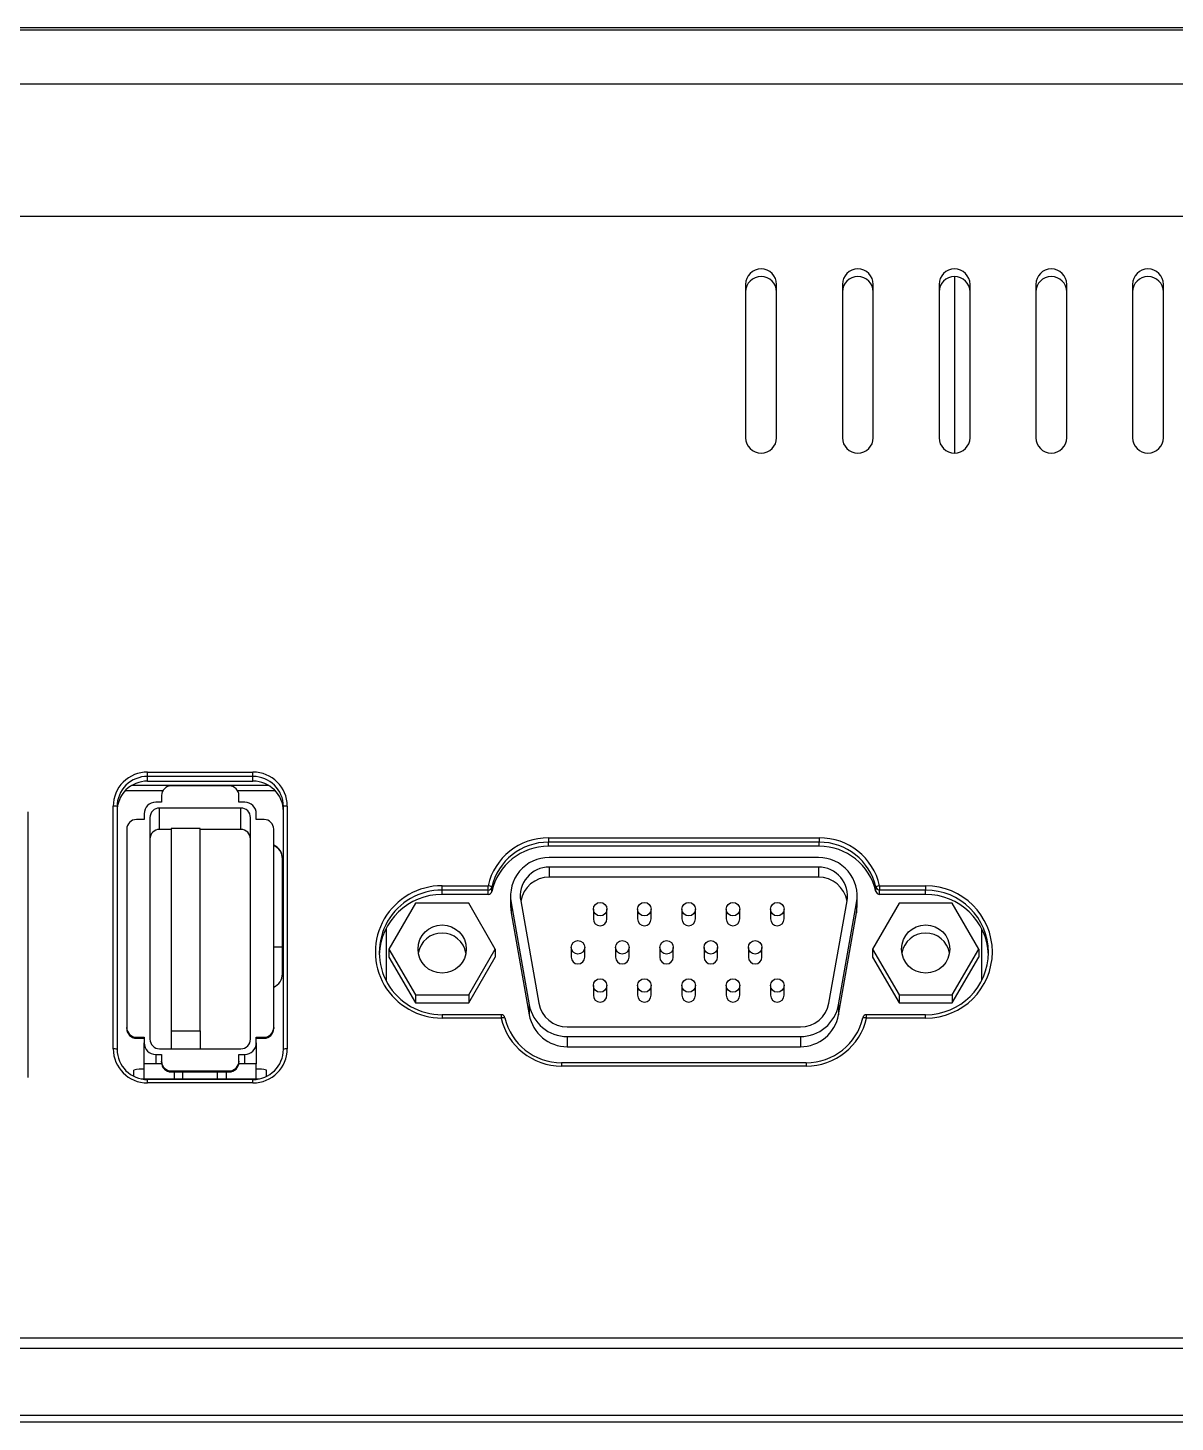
# Model space of a CAD drawing. Header units: millimetres. Extents: x 102 to 710, y 145 to 429.
# Drawn here: x 616.69 to 646.35, y 170.69 to 206.75 of the extents above; entities that cross this region are included whole.
import ezdxf

# ---------------------------------------------------------------- set-up
doc = ezdxf.new("R2010")
doc.units = ezdxf.units.MM

msp = doc.modelspace()

# ---------------------------------------------------------------- linework, layer by layer
at = {"color": 7, "linetype": 'Continuous', "lineweight": 25}
for p, q in [((698.6356, 206.6885), (522.1572, 206.6885)), ((698.6315, 206.7471), (522.1613, 206.7471)), ((522.0624, 205.2972), (698.7304, 205.2972)), ((698.8418, 201.8662), (521.951, 201.8662)), ((640.6464, 200.315), (640.6464, 195.7519)), ((635.2464, 200.1142), (635.2464, 196.1484)), ((636.0464, 196.1484), (636.0464, 200.1142)), ((637.7464, 200.1142), (637.7464, 196.1484)), ((638.5464, 196.1484), (638.5464, 200.1142)), ((640.2464, 200.1142), (640.2464, 196.1484)), ((641.0464, 196.1484), (641.0464, 200.1142)), ((642.7464, 200.1142), (642.7464, 196.1484)), ((643.5464, 196.1484), (643.5464, 200.1142)), ((645.2464, 200.1142), (645.2464, 196.1484)), ((646.0464, 196.1484), (646.0464, 200.1142)), ((619.7843, 187.5013), (622.5084, 187.5013)), ((619.7843, 187.3886), (619.7843, 187.5013)), ((622.5084, 187.3886), (622.5084, 187.5013)), ((622.9207, 187.1513), (619.3721, 187.1513)), ((619.7843, 187.2669), (619.7843, 187.3886)), ((622.5084, 187.3886), (619.7843, 187.3886)), ((619.7843, 187.2669), (622.5084, 187.2669)), ((621.8964, 187.1441), (620.3964, 187.1441)), ((622.5084, 187.2669), (622.5084, 187.3886)), ((620.1464, 186.8951), (620.1464, 186.7208)), ((622.1464, 186.7208), (622.1464, 186.8951)), ((616.6914, 186.4718), (616.6914, 179.5993)), ((618.8964, 180.3442), (618.8964, 186.6201)), ((618.9964, 186.6071), (618.9964, 180.3311)), ((619.6964, 186.4219), (619.6964, 186.2725)), ((620.1464, 186.7208), (619.9964, 186.7208)), ((622.1964, 186.5713), (620.0964, 186.5713)), ((620.0964, 186.0179), (620.0964, 186.5713)), ((622.2964, 186.7208), (622.1464, 186.7208)), ((622.1964, 186.0179), (622.1964, 186.5713)), ((622.5964, 186.2725), (622.5964, 186.4219)), ((623.2964, 180.3311), (623.2964, 186.6071)), ((623.3964, 186.6201), (623.3964, 180.3442)), ((619.6964, 186.2725), (619.4964, 186.2725)), ((619.8464, 186.3223), (619.8464, 180.5942)), ((622.4464, 180.5942), (622.4464, 186.3223)), ((622.7964, 186.2725), (622.5964, 186.2725)), ((619.2464, 186.0234), (619.2464, 180.893)), ((620.3964, 186.0179), (620.0964, 186.0179)), ((621.1464, 186.0427), (620.3964, 186.0427)), ((620.3964, 186.0427), (620.3964, 180.8127)), ((621.1464, 180.8127), (621.1464, 186.0427)), ((622.1964, 186.0179), (621.1464, 186.0179)), ((623.0464, 180.893), (623.0464, 186.0234)), ((630.1489, 185.8018), (637.1489, 185.8018)), ((630.1489, 185.8018), (630.1489, 185.6892)), ((637.1489, 185.8018), (637.1489, 185.6892)), ((630.1489, 185.581), (630.1489, 185.6892)), ((637.1489, 185.6892), (630.1489, 185.6892)), ((637.1489, 185.581), (630.1489, 185.581)), ((637.1489, 185.581), (637.1489, 185.6892)), ((623.2719, 182.2825), (623.2719, 185.2711)), ((637.1289, 185.2927), (630.1689, 185.2927)), ((637.1289, 185.0436), (630.1689, 185.0436)), ((630.1689, 185.0436), (630.1689, 184.7822)), ((637.1289, 185.0436), (637.1289, 184.7822)), ((637.1289, 184.7822), (630.1689, 184.7822)), ((627.3989, 184.5614), (628.5876, 184.5614)), ((627.3989, 184.4487), (627.3989, 184.5614)), ((627.3989, 184.3358), (627.3989, 184.4487)), ((628.5876, 184.4487), (627.3989, 184.4487)), ((628.5876, 184.3358), (627.3989, 184.3358)), ((628.5876, 184.4487), (628.5876, 184.5614)), ((628.5876, 184.3358), (628.5876, 184.4487)), ((628.6852, 184.4136), (628.6852, 184.5265)), ((629.1689, 184.2965), (629.1689, 184.035)), ((638.1289, 184.035), (638.1289, 184.2965)), ((638.6126, 184.4136), (638.6126, 184.5265)), ((638.7101, 184.5614), (639.8989, 184.5614)), ((638.7101, 184.5614), (638.7101, 184.4487)), ((639.8989, 184.4487), (638.7101, 184.4487)), ((638.7101, 184.3358), (638.7101, 184.4487)), ((639.8989, 184.3358), (638.7101, 184.3358)), ((639.8989, 184.5614), (639.8989, 184.4487)), ((639.8989, 184.3358), (639.8989, 184.4487)), ((626.7114, 184.1105), (626.0239, 182.9242)), ((628.0864, 184.1105), (626.7114, 184.1105)), ((628.7739, 182.9242), (628.0864, 184.1105)), ((629.1689, 184.035), (629.1841, 183.862)), ((629.1841, 184.1235), (629.6513, 181.4836)), ((629.1841, 184.1235), (629.1841, 183.862)), ((629.4303, 184.1668), (629.8976, 181.5268)), ((631.3089, 183.9541), (631.3089, 183.7013)), ((631.6589, 183.7013), (631.6589, 183.9541)), ((632.4539, 183.9541), (632.4539, 183.7013)), ((632.8039, 183.7013), (632.8039, 183.9541)), ((633.5989, 183.9541), (633.5989, 183.7013)), ((633.9489, 183.7013), (633.9489, 183.9541)), ((634.7439, 183.9541), (634.7439, 183.7013)), ((635.0939, 183.7013), (635.0939, 183.9541)), ((635.8889, 183.9541), (635.8889, 183.7013)), ((636.2389, 183.7013), (636.2389, 183.9541)), ((637.4002, 181.5268), (637.8675, 184.1668)), ((637.6464, 181.4836), (638.1137, 184.1235)), ((638.1137, 184.1235), (638.1137, 183.862)), ((638.1137, 183.862), (638.1289, 184.035)), ((639.2114, 184.1105), (638.5239, 182.9242)), ((640.5864, 184.1105), (639.2114, 184.1105)), ((641.2739, 182.9242), (640.5864, 184.1105)), ((629.1841, 183.862), (629.6513, 181.2221)), ((637.6464, 181.2221), (638.1137, 183.862)), ((625.9489, 183.4459), (625.9489, 182.1086)), ((641.3489, 182.1086), (641.3489, 183.4459)), ((623.2719, 182.9747), (623.0464, 182.9747)), ((626.0239, 182.9242), (626.7114, 181.738)), ((626.0239, 182.9242), (626.0239, 182.7151)), ((628.0864, 181.738), (628.7739, 182.9242)), ((628.7739, 182.9242), (628.7739, 182.7151)), ((630.7364, 182.9678), (630.7364, 182.7151)), ((631.0864, 182.7151), (631.0864, 182.9678)), ((631.8814, 182.9678), (631.8814, 182.7151)), ((632.2314, 182.7151), (632.2314, 182.9678)), ((633.0264, 182.9678), (633.0264, 182.7151)), ((633.3764, 182.7151), (633.3764, 182.9678)), ((634.1714, 182.9678), (634.1714, 182.7151)), ((634.5214, 182.7151), (634.5214, 182.9678)), ((635.3164, 182.9678), (635.3164, 182.7151)), ((635.6664, 182.7151), (635.6664, 182.9678)), ((638.5239, 182.9242), (639.2114, 181.738)), ((638.5239, 182.9242), (638.5239, 182.7151)), ((640.5864, 181.738), (641.2739, 182.9242)), ((641.2739, 182.9242), (641.2739, 182.7151)), ((626.0239, 182.7151), (626.7114, 181.5288)), ((628.0864, 181.5288), (628.7739, 182.7151)), ((638.5239, 182.7151), (639.2114, 181.5288)), ((640.5864, 181.5288), (641.2739, 182.7151)), ((626.7114, 181.738), (626.7114, 181.5288)), ((626.7114, 181.738), (628.0864, 181.738)), ((628.0864, 181.738), (628.0864, 181.5288)), ((631.3089, 181.9816), (631.3089, 181.7288)), ((631.6589, 181.7288), (631.6589, 181.9816)), ((632.4539, 181.9816), (632.4539, 181.7288)), ((632.8039, 181.7288), (632.8039, 181.9816)), ((633.5989, 181.9816), (633.5989, 181.7288)), ((633.9489, 181.7288), (633.9489, 181.9816)), ((634.7439, 181.9816), (634.7439, 181.7288)), ((635.0939, 181.7288), (635.0939, 181.9816)), ((635.8889, 181.9816), (635.8889, 181.7288)), ((636.2389, 181.7288), (636.2389, 181.9816)), ((639.2114, 181.738), (640.5864, 181.738)), ((639.2114, 181.738), (639.2114, 181.5288)), ((640.5864, 181.738), (640.5864, 181.5288)), ((626.7114, 181.5288), (628.0864, 181.5288)), ((629.6513, 181.4836), (629.6513, 181.2221)), ((637.6464, 181.4836), (637.6464, 181.2221)), ((639.2114, 181.5288), (640.5864, 181.5288)), ((628.9253, 181.2246), (627.3989, 181.2246)), ((628.9253, 181.1376), (627.3989, 181.1376)), ((639.8989, 181.2246), (638.3725, 181.2246)), ((639.8989, 181.1376), (638.3725, 181.1376)), ((619.2464, 180.8669), (619.2464, 180.893)), ((620.3964, 180.8127), (621.1464, 180.8127)), ((620.3964, 180.8127), (620.3964, 180.3451)), ((621.1464, 180.8127), (621.1464, 180.3451)), ((623.0464, 180.893), (623.0464, 180.8669)), ((630.6362, 180.9094), (636.6616, 180.9094)), ((630.6362, 180.6604), (636.6616, 180.6604)), ((630.6362, 180.6604), (630.6362, 180.3989)), ((636.6616, 180.6604), (636.6616, 180.3989)), ((619.4964, 180.644), (619.6964, 180.644)), ((619.4964, 180.644), (619.4964, 180.6178)), ((619.4964, 180.6178), (619.6964, 180.6178)), ((619.6964, 180.644), (619.6964, 180.4945)), ((619.6964, 179.9516), (619.6964, 180.4945)), ((620.0964, 180.3451), (622.1964, 180.3451)), ((622.5964, 180.4945), (622.5964, 180.644)), ((622.5964, 180.644), (622.7964, 180.644)), ((622.5964, 180.6178), (622.7964, 180.6178)), ((622.5964, 180.4945), (622.5964, 179.9516)), ((622.7964, 180.6178), (622.7964, 180.644)), ((630.6362, 180.3989), (636.6616, 180.3989)), ((619.6964, 179.5677), (619.6964, 179.9516)), ((619.9964, 179.9516), (619.6964, 179.9516)), ((619.9964, 180.1957), (620.1464, 180.1957)), ((619.9964, 180.1957), (619.9964, 179.9516)), ((620.1502, 179.9516), (619.9964, 179.9516)), ((620.1464, 180.1957), (620.1464, 180.0214)), ((620.1464, 179.9952), (620.1464, 180.0214)), ((622.2964, 179.9516), (622.1425, 179.9516)), ((622.1464, 180.1957), (622.2964, 180.1957)), ((622.1464, 180.0214), (622.1464, 180.1957)), ((622.1464, 180.0214), (622.1464, 179.9952)), ((622.2964, 179.9516), (622.2964, 180.1957)), ((622.5964, 179.9516), (622.2964, 179.9516)), ((622.5964, 179.5677), (622.5964, 179.9516)), ((636.8112, 179.9841), (630.4865, 179.9841)), ((619.4339, 179.6311), (619.4339, 179.7945)), ((619.6153, 179.5677), (622.6775, 179.5677)), ((620.3964, 179.7723), (621.8964, 179.7723)), ((620.3964, 179.7723), (620.3964, 179.7462)), ((620.3964, 179.7462), (621.8964, 179.7462)), ((620.4714, 179.7462), (620.4714, 179.5677)), ((621.8214, 179.5677), (621.8214, 179.7462)), ((621.8964, 179.7462), (621.8964, 179.7723)), ((622.8589, 179.6311), (622.8589, 179.7945)), ((636.8112, 179.8971), (630.4865, 179.8971)), ((622.5084, 179.5499), (619.7843, 179.5499)), ((622.5084, 179.463), (619.7843, 179.463)), ((518.4657, 172.8722), (702.327, 172.8722)), ((702.327, 172.5895), (518.4657, 172.5895)), ((702.1625, 170.6895), (518.6472, 170.6895)), ((518.6677, 170.8717), (702.142, 170.8717))]:
    msp.add_line(p, q, dxfattribs=at)
at = {"color": 8, "linetype": 'Continuous', "lineweight": 25}
for p, q in [((620.1769, 187.0144), (619.2045, 187.0144)), ((623.0883, 187.0144), (622.1158, 187.0144)), ((627.3989, 181.2246), (627.3989, 181.1376)), ((628.9253, 181.2246), (628.9253, 181.1376)), ((638.3725, 181.1376), (638.3725, 181.2246)), ((639.8989, 181.1376), (639.8989, 181.2246)), ((630.4865, 179.9841), (630.4865, 179.8971)), ((636.8112, 179.9841), (636.8112, 179.8971)), ((620.6964, 179.5677), (620.6964, 179.7462)), ((621.5964, 179.5677), (621.5964, 179.7462)), ((619.7843, 179.463), (619.7843, 179.5499)), ((622.5084, 179.463), (622.5084, 179.5499))]:
    msp.add_line(p, q, dxfattribs=at)
at = {"color": 7, "linetype": 'Continuous', "lineweight": 25}
for centre, radius in [((631.4843, 183.9542), 0.1746), ((632.6293, 183.9542), 0.1746), ((633.7743, 183.9542), 0.1746), ((634.9193, 183.9542), 0.1746), ((636.0643, 183.9542), 0.1746), ((627.4004, 182.9249), 0.6235), ((639.9004, 182.9249), 0.6235), ((630.9118, 182.968), 0.1746), ((632.0568, 182.968), 0.1746), ((633.2018, 182.968), 0.1746), ((634.3468, 182.968), 0.1746), ((635.4918, 182.968), 0.1746), ((631.4835, 181.9814), 0.1746), ((632.6285, 181.9814), 0.1746), ((633.7735, 181.9814), 0.1746), ((634.9185, 181.9814), 0.1746), ((636.0635, 181.9814), 0.1746)]:
    msp.add_circle(centre, radius, dxfattribs=at)
for centre, radius, start, end in [((635.6464, 200.1115), 0.4, 0.39612, 179.60388), ((638.1464, 200.1115), 0.4, 0.39612, 179.60388), ((640.6464, 200.1115), 0.4, 0.39595, 179.60405), ((643.1464, 200.1115), 0.4, 0.39595, 179.60405), ((645.6464, 200.1115), 0.4, 0.39595, 179.60405), ((635.6464, 199.9157), 0.4, 0.39621, 179.60379), ((638.1464, 199.9157), 0.4, 0.39621, 179.60379), ((640.6464, 199.9157), 0.4, 0.39604, 179.60396), ((643.1464, 199.9157), 0.4, 0.39604, 179.60396), ((645.6464, 199.9157), 0.4, 0.39604, 179.60396), ((635.6464, 196.1512), 0.4, 180.39621, 359.60379), ((638.1464, 196.1512), 0.4, 180.39621, 359.60379), ((640.6464, 196.1512), 0.4, 180.39604, 359.60396), ((643.1464, 196.1512), 0.4, 180.39604, 359.60396), ((645.6464, 196.1512), 0.4, 180.39604, 359.60396), ((620.3959, 186.8946), 0.2495, 89.89104, 179.89062), ((621.8969, 186.8946), 0.2495, 0.10926, 90.10909), ((618.921, 186.4188), 0.2028, 68.16819, 96.95882), ((619.9958, 186.4213), 0.2994, 89.89068, 179.89066), ((620.0959, 186.3218), 0.2495, 89.89113, 179.89032), ((622.1969, 186.3218), 0.2495, 0.10947, 90.10888), ((622.297, 186.4213), 0.2994, 0.10926, 90.10922), ((623.3718, 186.4188), 0.2028, 83.04118, 111.83181), ((619.4959, 186.0229), 0.2495, 89.89113, 179.89032), ((622.7969, 186.0229), 0.2495, 0.10947, 90.10888), ((620.0959, 185.7684), 0.2495, 89.89079, 179.89066), ((622.1969, 185.7684), 0.2495, 0.10913, 90.10921), ((622.8983, 185.2707), 0.3735, 0.05445, 66.65115), ((622.8983, 185.2576), 0.3735, 0.05459, 66.65115), ((630.1469, 184.0823), 1.4987, 89.92237, 167.22891), ((637.1509, 184.0823), 1.4987, 12.77112, 90.0776), ((630.1665, 184.2953), 0.9974, 89.86541, 189.91932), ((630.1671, 184.2956), 0.748, 89.86544, 189.91938), ((637.1312, 184.2953), 0.9974, 350.08048, 90.13468), ((637.1306, 184.2956), 0.748, 350.08062, 90.13456), ((630.1675, 184.0334), 0.7488, 89.89265, 169.81523), ((637.1299, 184.0329), 0.7493, 10.21347, 90.07865), ((627.395, 182.7146), 1.6212, 89.86268, 177.80022), ((628.5633, 184.3391), 0.2236, 56.95346, 83.74402), ((628.5878, 184.5486), 0.0999, 269.92163, 347.2296), ((628.5878, 184.4357), 0.0999, 269.92239, 347.22884), ((638.7345, 184.3391), 0.2236, 96.25531, 123.04721), ((638.71, 184.5486), 0.0999, 192.7704, 270.07837), ((638.71, 184.4357), 0.0999, 192.77116, 270.07761), ((639.9018, 182.7136), 1.6222, 2.23461, 90.10245), ((631.4839, 183.7018), 0.175, 180.14688, 359.85312), ((632.6289, 183.7018), 0.175, 180.1468, 359.8532), ((633.7739, 183.7018), 0.175, 180.1468, 359.8532), ((634.9189, 183.7018), 0.175, 180.17564, 359.82436), ((636.0639, 183.7018), 0.175, 180.17583, 359.82417), ((627.3989, 182.7128), 0.6253, 9.84353, 170.15647), ((639.8989, 182.7128), 0.6253, 9.84345, 170.15655), ((630.9114, 182.7155), 0.175, 180.1468, 359.8532), ((632.0564, 182.7155), 0.175, 180.14618, 359.85382), ((633.2014, 182.7155), 0.175, 180.14688, 359.85312), ((634.3464, 182.7155), 0.175, 180.14688, 359.85312), ((635.4914, 182.7156), 0.175, 180.17583, 359.82417), ((622.8983, 182.2828), 0.3735, 293.34885, 359.94541), ((630.6347, 181.6593), 0.9989, 190.1312, 270.0839), ((630.6351, 181.6586), 0.7492, 190.13104, 270.08402), ((631.4839, 181.7293), 0.175, 180.14668, 359.85332), ((632.6289, 181.7293), 0.175, 180.1466, 359.8534), ((633.7739, 181.7293), 0.175, 180.1466, 359.8534), ((634.9189, 181.7293), 0.175, 180.14597, 359.85403), ((636.0639, 181.7293), 0.175, 180.14668, 359.85332), ((636.6627, 181.6586), 0.7492, 269.91612, 349.86882), ((636.6631, 181.6593), 0.9989, 269.9161, 349.8688), ((628.9253, 181.1246), 0.1, 12.72938, 90), ((628.9906, 180.9577), 0.1914, 80.29145, 109.94454), ((630.6347, 181.3978), 0.9989, 190.13117, 270.08393), ((636.6631, 181.3978), 0.9989, 269.91607, 349.86883), ((638.3725, 181.1246), 0.1, 90, 167.27062), ((638.3072, 180.9577), 0.1914, 70.05502, 99.70899), ((619.4959, 180.8935), 0.2495, 180.10962, 270.10904), ((619.4959, 180.8673), 0.2495, 180.10951, 270.10904), ((622.7969, 180.8935), 0.2495, 269.89096, 359.8906), ((622.7969, 180.8673), 0.2495, 269.89096, 359.8907), ((618.921, 180.1428), 0.2028, 68.16794, 96.95907), ((619.9958, 180.4951), 0.2994, 180.10939, 270.10909), ((620.0959, 180.5946), 0.2495, 180.10951, 270.10904), ((622.1969, 180.5946), 0.2495, 269.89096, 359.8907), ((622.297, 180.4951), 0.2994, 269.89101, 359.89068), ((623.3718, 180.1428), 0.2028, 83.04093, 111.83206), ((620.3959, 180.0218), 0.2495, 180.10921, 270.10913), ((620.3959, 179.9957), 0.2495, 180.10921, 270.10913), ((621.8969, 180.0218), 0.2495, 269.89075, 359.89091), ((621.8969, 179.9957), 0.2495, 269.89075, 359.89091), ((619.6313, 179.0473), 0.7729, 85.16626, 104.7959), ((622.6615, 179.0473), 0.7729, 75.2041, 94.83374)]:
    msp.add_arc(centre, radius, start, end, dxfattribs=at)
for centre, major_axis, ratio, start_param, end_param in [((619.7843, 186.6201), (0.888, 0), 0.9923894, 1.5707963, 3.1415927), ((622.5084, 186.6201), (0.888, 0), 0.9923894, 0, 1.5707963), ((619.7843, 186.6071), (0.788, 0), 0.9919065, 1.5707963, 3.1415927), ((619.7843, 186.4849), (0.788, 0), 0.9923894, 1.5707963, 3.1415927), ((622.5084, 186.6071), (0.788, 0), 0.9919065, 0, 1.5707963), ((622.5084, 186.4849), (0.788, 0), 0.9923894, 0, 1.5707963), ((630.1489, 184.214), (1.6, 0), 0.9923894, 1.5707963, 2.9210594), ((637.1489, 184.214), (1.6, 0), 0.9923894, 0.2205333, 1.5707963), ((630.1489, 184.201), (1.5, 0), 0.9921357, 1.5707963, 2.9210594), ((637.1489, 184.201), (1.5, 0), 0.9921357, 0.2205333, 1.5707963), ((627.3989, 182.8495), (1.725, 0), 0.9923894, 1.5707963, 4.712389), ((627.3989, 182.8364), (1.625, 0), 0.9921552, 1.5707963, 4.712389), ((639.8989, 182.8495), (1.725, 0), 0.9923894, 4.712389, 7.8539816), ((639.8989, 182.8364), (1.625, 0), 0.9921552, 4.712389, 7.8539816), ((630.4865, 181.485), (1.6, 0), 0.9923894, 3.3621259, 4.712389), ((630.4865, 181.4719), (1.5, 0), 0.9921357, 3.3621259, 4.712389), ((636.8112, 181.4719), (1.5, 0), 0.9921357, 4.712389, 6.062652), ((636.8112, 181.485), (1.6, 0), 0.9923894, 4.712389, 6.062652), ((619.7843, 180.3442), (0.888, 0), 0.9923894, 3.1415927, 4.712389), ((619.7843, 180.3311), (0.788, 0), 0.9919065, 3.1415927, 4.712389), ((622.5084, 180.3442), (0.888, 0), 0.9923894, 4.712389, 6.2831853), ((622.5084, 180.3311), (0.788, 0), 0.9919065, 4.712389, 6.2831853)]:
    msp.add_ellipse(centre, major_axis=major_axis, ratio=ratio, start_param=start_param, end_param=end_param, dxfattribs=at)

doc.saveas('drawing.dxf')
